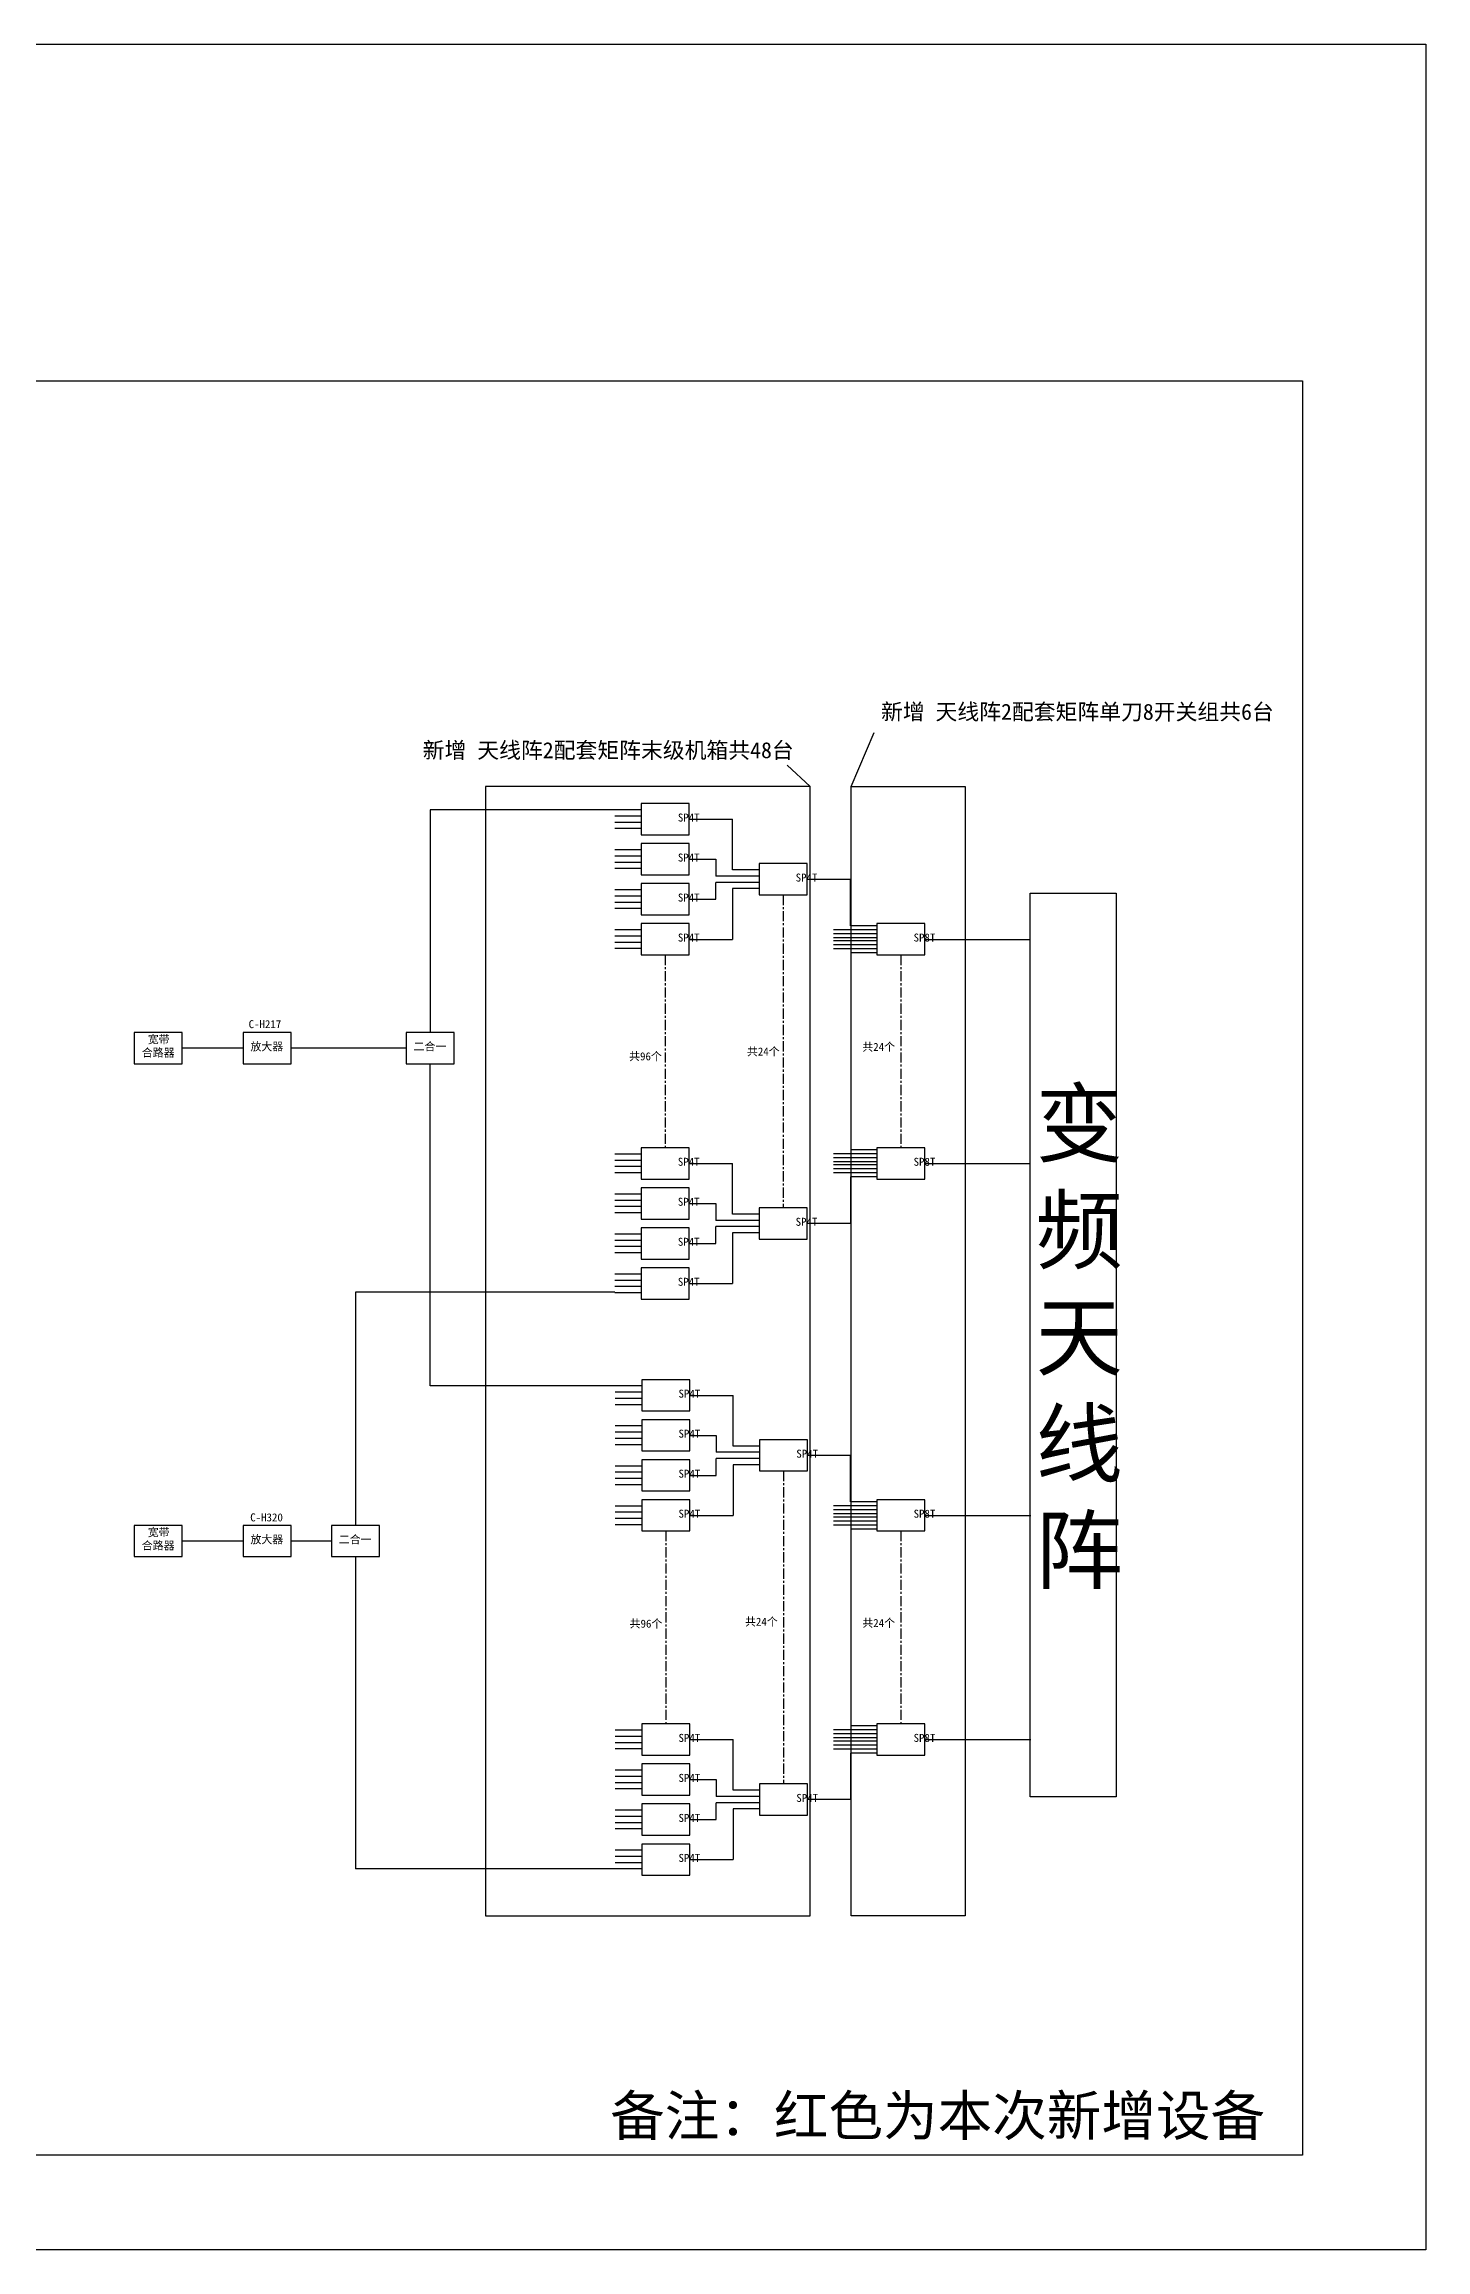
# Model space of a CAD drawing. Header units: millimetres. Extents: x 19126 to 29773, y -13344 to -11046.
# Drawn here: x 26882 to 27746, y -12831 to -11453 of the extents above; entities that cross this region are included whole.
import ezdxf

# ---------------------------------------------------------------- set-up
doc = ezdxf.new("R2010")
doc.units = ezdxf.units.MM
doc.linetypes.add('CENTER', pattern=[10.16, 6.35, -1.27, 1.27, -1.27])
for name, color, linetype in [('104路连线', 4, 'Continuous'), ('217-320连线', 2, 'Continuous'), ('中心线', 211, 'CENTER'), ('图层1', 7, 'Continuous'), ('尺寸线', 6, 'Continuous'), ('框线分割', 6, 'Continuous'), ('连线', 7, 'Continuous')]:
    doc.layers.add(name, color=color, linetype=linetype)
doc.styles.get("Standard").update_dxf_attribs({"font": ''})
doc.styles.get('Standard').set_extended_font_data('SimSun')

msp = doc.modelspace()

# ---------------------------------------------------------------- linework, layer by layer
at = {"color": 35}
for p, q in [((27239, -11931.3), (27123.7, -11931.3)), ((27006.7, -12080.2), (26968.6, -12080.2)), ((27108.7, -12080.2), (27036.7, -12080.2)), ((27123.7, -12291.3), (27123.7, -12090)), ((27255.8, -12291.3), (27123.7, -12291.3)), ((27386.2, -12334.7), (27359.5, -12334.7))]:
    msp.add_line(p, q, dxfattribs=at)
at = {"color": 4}
for p, q in [((27386.2, -12189.7), (27359.1, -12189.7)), ((27006.7, -12388.2), (26968.6, -12388.2)), ((27076.9, -12397.9), (27076.9, -12593.1)), ((27386.2, -12549.7), (27359.5, -12549.7))]:
    msp.add_line(p, q, dxfattribs=at)
msp.add_lwpolyline([(25836.8, -11452.8), (27745.8, -11452.8), (27745.8, -12831.1), (25836.8, -12831.1)], close=True)
at = {"color": 0}
msp.add_lwpolyline([(27498.5, -11983.4), (27552.3, -11983.4), (27552.3, -12548.1), (27498.5, -12548.1)], close=True, dxfattribs=at)
at = {"layer": '104路连线', "color": 35}
msp.add_line((27123.7, -11931.3), (27123.7, -12070.5), dxfattribs=at)
at = {"layer": '104路连线'}
for p, q in [((27498.5, -12152.5), (27432.7, -12152.5)), ((27239, -12232.6), (27076.9, -12232.6)), ((27076.9, -12232.6), (27076.9, -12378.5)), ((27255.5, -12233.1), (27239, -12233.1)), ((27061.9, -12388.2), (27036.7, -12388.2)), ((27498.9, -12512.5), (27432.7, -12512.5)), ((27239.3, -12593.1), (27076.9, -12593.1)), ((27255.8, -12593.1), (27239.3, -12593.1))]:
    msp.add_line(p, q, dxfattribs=at)
at = {"layer": '217-320连线', "color": 1}
msp.add_lwpolyline([(26100.5, -11663.2), (27668.6, -11663.2), (27668.6, -12772), (26100.5, -12772)], close=True, dxfattribs=at)
at = {"layer": '中心线', "color": 6}
msp.add_line((27344.1, -11984.4), (27344.1, -12180), dxfattribs=at)
at = {"layer": '中心线'}
for p, q in [((27270.5, -12021.9), (27270.5, -12142.5)), ((27417.7, -12021.9), (27417.7, -12142.5)), ((27344.5, -12344.4), (27344.5, -12540)), ((27270.8, -12381.9), (27270.8, -12502.5)), ((27417.7, -12381.9), (27417.7, -12502.5))]:
    msp.add_line(p, q, dxfattribs=at)
at = {"layer": '图层1'}
for p, q in [((27255.5, -11931.3), (27239, -11931.3)), ((27255.5, -11931.3), (27239, -11931.3)), ((27255.5, -11935.2), (27239, -11935.2)), ((27255.5, -11935.2), (27239, -11935.2)), ((27255.5, -11939.1), (27239, -11939.1)), ((27255.5, -11939.1), (27239, -11939.1)), ((27255.5, -11943), (27239, -11943)), ((27255.5, -11943), (27239, -11943)), ((27255.5, -11956.3), (27239, -11956.3)), ((27255.5, -11956.3), (27239, -11956.3)), ((27255.5, -11960.2), (27239, -11960.2)), ((27255.5, -11960.2), (27239, -11960.2)), ((27255.5, -11964.1), (27239, -11964.1)), ((27255.5, -11964.1), (27239, -11964.1)), ((27255.5, -11968), (27239, -11968)), ((27255.5, -11968), (27239, -11968)), ((27329.1, -11972.7), (27302.1, -11972.7)), ((27329.1, -11976.6), (27302.1, -11976.6)), ((27329.1, -11968.8), (27312.6, -11968.8)), ((27255.5, -11981.3), (27239, -11981.3)), ((27255.5, -11981.3), (27239, -11981.3)), ((27255.5, -11985.2), (27239, -11985.2)), ((27255.5, -11985.2), (27239, -11985.2)), ((27255.5, -11989.1), (27239, -11989.1)), ((27255.5, -11989.1), (27239, -11989.1)), ((27329.1, -11980.5), (27312.6, -11980.5)), ((27255.5, -11993), (27239, -11993)), ((27255.5, -11993), (27239, -11993)), ((27402.7, -12003.7), (27386.2, -12003.7)), ((27255.5, -12006.3), (27239, -12006.3)), ((27255.5, -12006.3), (27239, -12006.3)), ((27255.5, -12010.2), (27239, -12010.2)), ((27255.5, -12010.2), (27239, -12010.2)), ((27255.5, -12014.1), (27239, -12014.1)), ((27255.5, -12014.1), (27239, -12014.1)), ((27255.5, -12018), (27239, -12018)), ((27255.5, -12018), (27239, -12018)), ((27402.7, -12006.2), (27375.7, -12006.2)), ((27402.7, -12008.7), (27375.7, -12008.7)), ((27402.7, -12011.2), (27375.7, -12011.2)), ((27402.7, -12013.2), (27375.7, -12013.2)), ((27402.7, -12015.7), (27375.7, -12015.7)), ((27402.7, -12018.2), (27375.7, -12018.2)), ((27402.7, -12020.7), (27386.2, -12020.7)), ((27255.5, -12146.4), (27239, -12146.4)), ((27255.5, -12146.4), (27239, -12146.4)), ((27255.5, -12150.3), (27239, -12150.3)), ((27255.5, -12150.3), (27239, -12150.3)), ((27255.5, -12154.2), (27239, -12154.2)), ((27255.5, -12154.2), (27239, -12154.2)), ((27402.7, -12146.2), (27375.7, -12146.2)), ((27402.7, -12148.7), (27375.7, -12148.7)), ((27402.7, -12151.2), (27375.7, -12151.2)), ((27402.7, -12153.2), (27375.7, -12153.2)), ((27402.7, -12155.7), (27375.7, -12155.7)), ((27402.7, -12143.7), (27386.2, -12143.7)), ((27255.5, -12158.1), (27239, -12158.1)), ((27255.5, -12158.1), (27239, -12158.1)), ((27402.7, -12158.2), (27375.7, -12158.2)), ((27255.5, -12171.4), (27239, -12171.4)), ((27255.5, -12171.4), (27239, -12171.4)), ((27255.5, -12175.3), (27239, -12175.3)), ((27255.5, -12175.3), (27239, -12175.3)), ((27255.5, -12179.2), (27239, -12179.2)), ((27255.5, -12179.2), (27239, -12179.2)), ((27255.5, -12183.1), (27239, -12183.1)), ((27255.5, -12183.1), (27239, -12183.1)), ((27329.1, -12183.9), (27312.6, -12183.9)), ((27255.5, -12196.4), (27239, -12196.4)), ((27255.5, -12196.4), (27239, -12196.4)), ((27329.1, -12187.8), (27302.1, -12187.8)), ((27329.1, -12191.7), (27302.1, -12191.7)), ((27329.1, -12195.6), (27312.6, -12195.6)), ((27255.5, -12200.3), (27239, -12200.3)), ((27255.5, -12200.3), (27239, -12200.3)), ((27255.5, -12204.2), (27239, -12204.2)), ((27255.5, -12204.2), (27239, -12204.2)), ((27255.5, -12208.1), (27239, -12208.1)), ((27255.5, -12208.1), (27239, -12208.1)), ((27255.5, -12221.4), (27239, -12221.4)), ((27255.5, -12221.4), (27239, -12221.4)), ((27255.5, -12225.3), (27239, -12225.3)), ((27255.5, -12225.3), (27239, -12225.3)), ((27255.5, -12229.2), (27239, -12229.2)), ((27255.5, -12229.2), (27239, -12229.2)), ((27255.5, -12233.1), (27239, -12233.1)), ((27255.8, -12291.3), (27239.3, -12291.3)), ((27255.8, -12295.2), (27239.3, -12295.2)), ((27255.8, -12295.2), (27239.3, -12295.2)), ((27255.8, -12299.1), (27239.3, -12299.1)), ((27255.8, -12299.1), (27239.3, -12299.1)), ((27255.8, -12303), (27239.3, -12303)), ((27255.8, -12303), (27239.3, -12303)), ((27255.8, -12316.3), (27239.3, -12316.3)), ((27255.8, -12316.3), (27239.3, -12316.3)), ((27255.8, -12320.2), (27239.3, -12320.2)), ((27255.8, -12320.2), (27239.3, -12320.2)), ((27255.8, -12324.1), (27239.3, -12324.1)), ((27255.8, -12324.1), (27239.3, -12324.1)), ((27255.8, -12328), (27239.3, -12328)), ((27255.8, -12328), (27239.3, -12328)), ((27329.5, -12332.7), (27302.4, -12332.7)), ((27329.5, -12328.8), (27313, -12328.8)), ((27255.8, -12341.3), (27239.3, -12341.3)), ((27255.8, -12341.3), (27239.3, -12341.3)), ((27255.8, -12345.2), (27239.3, -12345.2)), ((27255.8, -12345.2), (27239.3, -12345.2)), ((27255.8, -12349.1), (27239.3, -12349.1)), ((27255.8, -12349.1), (27239.3, -12349.1)), ((27329.5, -12336.6), (27302.4, -12336.6)), ((27329.5, -12340.5), (27313, -12340.5)), ((27255.8, -12353), (27239.3, -12353)), ((27255.8, -12353), (27239.3, -12353)), ((27255.8, -12366.3), (27239.3, -12366.3)), ((27255.8, -12366.3), (27239.3, -12366.3)), ((27255.8, -12370.2), (27239.3, -12370.2)), ((27255.8, -12370.2), (27239.3, -12370.2)), ((27255.8, -12374.1), (27239.3, -12374.1)), ((27255.8, -12374.1), (27239.3, -12374.1)), ((27402.7, -12366.2), (27375.7, -12366.2)), ((27402.7, -12368.7), (27375.7, -12368.7)), ((27402.7, -12371.2), (27375.7, -12371.2)), ((27402.7, -12373.2), (27375.7, -12373.2)), ((27402.7, -12375.7), (27375.7, -12375.7)), ((27255.8, -12378), (27239.3, -12378)), ((27255.8, -12378), (27239.3, -12378)), ((27402.7, -12378.2), (27375.7, -12378.2)), ((27402.7, -12380.7), (27386.2, -12380.7)), ((27255.8, -12506.4), (27239.3, -12506.4)), ((27255.8, -12506.4), (27239.3, -12506.4)), ((27255.8, -12510.3), (27239.3, -12510.3)), ((27255.8, -12510.3), (27239.3, -12510.3)), ((27255.8, -12514.2), (27239.3, -12514.2)), ((27255.8, -12514.2), (27239.3, -12514.2)), ((27402.7, -12506.2), (27375.7, -12506.2)), ((27402.7, -12508.7), (27375.7, -12508.7)), ((27402.7, -12511.2), (27375.7, -12511.2)), ((27402.7, -12513.2), (27375.7, -12513.2)), ((27402.7, -12503.7), (27386.2, -12503.7)), ((27255.8, -12518.1), (27239.3, -12518.1)), ((27255.8, -12518.1), (27239.3, -12518.1)), ((27402.7, -12515.7), (27375.7, -12515.7)), ((27402.7, -12518.2), (27375.7, -12518.2)), ((27255.8, -12531.4), (27239.3, -12531.4)), ((27255.8, -12531.4), (27239.3, -12531.4)), ((27255.8, -12535.3), (27239.3, -12535.3)), ((27255.8, -12535.3), (27239.3, -12535.3)), ((27255.8, -12539.2), (27239.3, -12539.2)), ((27255.8, -12539.2), (27239.3, -12539.2)), ((27255.8, -12543.1), (27239.3, -12543.1)), ((27255.8, -12543.1), (27239.3, -12543.1)), ((27255.8, -12556.4), (27239.3, -12556.4)), ((27255.8, -12556.4), (27239.3, -12556.4)), ((27329.5, -12547.8), (27302.4, -12547.8)), ((27329.5, -12551.7), (27302.4, -12551.7)), ((27329.5, -12543.9), (27313, -12543.9)), ((27329.5, -12555.6), (27313, -12555.6)), ((27255.8, -12560.3), (27239.3, -12560.3)), ((27255.8, -12560.3), (27239.3, -12560.3)), ((27255.8, -12564.2), (27239.3, -12564.2)), ((27255.8, -12564.2), (27239.3, -12564.2)), ((27255.8, -12568.1), (27239.3, -12568.1)), ((27255.8, -12568.1), (27239.3, -12568.1)), ((27255.8, -12581.4), (27239.3, -12581.4)), ((27255.8, -12581.4), (27239.3, -12581.4)), ((27255.8, -12585.3), (27239.3, -12585.3)), ((27255.8, -12585.3), (27239.3, -12585.3)), ((27255.8, -12589.2), (27239.3, -12589.2)), ((27255.8, -12589.2), (27239.3, -12589.2)), ((27255.8, -12593.1), (27239.3, -12593.1))]:
    msp.add_line(p, q, dxfattribs=at)
at = {"layer": '图层1', "color": 4}
for p, q in [((27402.7, -12160.7), (27386.2, -12160.7)), ((27402.7, -12520.7), (27386.2, -12520.7))]:
    msp.add_line(p, q, dxfattribs=at)
at = {"layer": '图层1', "color": 35}
msp.add_line((27402.7, -12363.7), (27386.2, -12363.7), dxfattribs=at)
at = {"layer": '图层1'}
for points in [[(27285.5, -11927.4), (27255.5, -11927.4), (27255.5, -11946.9), (27285.5, -11946.9)], [(27285.5, -11952.4), (27255.5, -11952.4), (27255.5, -11971.9), (27285.5, -11971.9)], [(27285.5, -11977.4), (27255.5, -11977.4), (27255.5, -11996.9), (27285.5, -11996.9)], [(27359.1, -11964.9), (27329.1, -11964.9), (27329.1, -11984.4), (27359.1, -11984.4)], [(27285.5, -12002.4), (27255.5, -12002.4), (27255.5, -12021.9), (27285.5, -12021.9)], [(27432.7, -12002.4), (27402.7, -12002.4), (27402.7, -12021.9), (27432.7, -12021.9)], [(26968.6, -12070.5), (26938.6, -12070.5), (26938.6, -12090), (26968.6, -12090)], [(27036.7, -12070.5), (27006.7, -12070.5), (27006.7, -12090), (27036.7, -12090)], [(27138.7, -12070.5), (27108.7, -12070.5), (27108.7, -12090), (27138.7, -12090)], [(27285.5, -12142.5), (27255.5, -12142.5), (27255.5, -12162), (27285.5, -12162)], [(27432.7, -12142.5), (27402.7, -12142.5), (27402.7, -12162), (27432.7, -12162)], [(27285.5, -12167.5), (27255.5, -12167.5), (27255.5, -12187), (27285.5, -12187)], [(27359.1, -12180), (27329.1, -12180), (27329.1, -12199.5), (27359.1, -12199.5)], [(27285.5, -12192.5), (27255.5, -12192.5), (27255.5, -12212), (27285.5, -12212)], [(27285.5, -12217.5), (27255.5, -12217.5), (27255.5, -12237), (27285.5, -12237)], [(27285.8, -12287.4), (27255.8, -12287.4), (27255.8, -12306.9), (27285.8, -12306.9)], [(27285.8, -12312.4), (27255.8, -12312.4), (27255.8, -12331.9), (27285.8, -12331.9)], [(27359.5, -12324.9), (27329.5, -12324.9), (27329.5, -12344.4), (27359.5, -12344.4)], [(27285.8, -12337.4), (27255.8, -12337.4), (27255.8, -12356.9), (27285.8, -12356.9)], [(27285.8, -12362.4), (27255.8, -12362.4), (27255.8, -12381.9), (27285.8, -12381.9)], [(27432.7, -12362.4), (27402.7, -12362.4), (27402.7, -12381.9), (27432.7, -12381.9)], [(26968.6, -12378.5), (26938.6, -12378.5), (26938.6, -12397.9), (26968.6, -12397.9)], [(27036.7, -12378.5), (27006.7, -12378.5), (27006.7, -12397.9), (27036.7, -12397.9)], [(27091.9, -12378.5), (27061.9, -12378.5), (27061.9, -12397.9), (27091.9, -12397.9)], [(27285.8, -12502.5), (27255.8, -12502.5), (27255.8, -12522), (27285.8, -12522)], [(27432.7, -12502.5), (27402.7, -12502.5), (27402.7, -12522), (27432.7, -12522)], [(27285.8, -12527.5), (27255.8, -12527.5), (27255.8, -12547), (27285.8, -12547)], [(27359.5, -12540), (27329.5, -12540), (27329.5, -12559.5), (27359.5, -12559.5)], [(27285.8, -12552.5), (27255.8, -12552.5), (27255.8, -12572), (27285.8, -12572)], [(27285.8, -12577.5), (27255.8, -12577.5), (27255.8, -12597), (27285.8, -12597)]]:
    msp.add_lwpolyline(points, close=True, dxfattribs=at)
at = {"layer": '框线分割', "color": 1}
for p, q in [((27386.7, -11916.8), (27401.1, -11883)), ((27361.1, -11916.8), (27346.7, -11903.3))]:
    msp.add_line(p, q, dxfattribs=at)
for points in [[(27361.1, -11916.8), (27158.2, -11916.8), (27158.2, -12622.4), (27361.1, -12622.4)], [(27386.7, -11916.8), (27458, -11916.8), (27458, -12622.4), (27386.7, -12622.4)]]:
    msp.add_lwpolyline(points, close=True, dxfattribs=at)
at = {"layer": '连线'}
for p, q in [((27285.5, -11937.2), (27312.6, -11937.2)), ((27312.6, -11968.8), (27312.6, -11937.2)), ((27285.5, -11962.2), (27302.1, -11962.2)), ((27302.1, -11962.2), (27302.1, -11972.7)), ((27302.1, -11987.2), (27302.1, -11976.6)), ((27359.1, -11974.7), (27386.2, -11974.7)), ((27386.2, -12003.7), (27386.2, -11974.7)), ((27285.5, -11987.2), (27302.1, -11987.2)), ((27312.6, -11980.5), (27312.6, -12012.2)), ((27285.5, -12012.2), (27312.6, -12012.2)), ((27285.5, -12152.2), (27312.6, -12152.2)), ((27312.6, -12183.9), (27312.6, -12152.2)), ((27285.5, -12177.2), (27302.1, -12177.2)), ((27302.1, -12177.2), (27302.1, -12187.8)), ((27302.1, -12202.2), (27302.1, -12191.7)), ((27312.6, -12195.6), (27312.6, -12227.2)), ((27285.5, -12202.2), (27302.1, -12202.2)), ((27285.5, -12227.2), (27312.6, -12227.2)), ((27285.8, -12297.2), (27313, -12297.2)), ((27313, -12328.8), (27313, -12297.2)), ((27285.8, -12322.2), (27302.4, -12322.2)), ((27302.4, -12322.2), (27302.4, -12332.7)), ((27285.8, -12347.2), (27302.4, -12347.2)), ((27302.4, -12347.2), (27302.4, -12336.6)), ((27313, -12340.5), (27313, -12372.2)), ((27076.9, -12372.7), (27076.9, -12378.5)), ((27285.8, -12372.2), (27313, -12372.2)), ((27285.8, -12512.2), (27313, -12512.2)), ((27313, -12543.9), (27313, -12512.2)), ((27285.8, -12537.2), (27302.4, -12537.2)), ((27302.4, -12537.2), (27302.4, -12547.8)), ((27302.4, -12562.2), (27302.4, -12551.7)), ((27313, -12555.6), (27313, -12587.2)), ((27285.8, -12562.2), (27302.4, -12562.2)), ((27285.8, -12587.2), (27313, -12587.2))]:
    msp.add_line(p, q, dxfattribs=at)
at = {"layer": '连线', "color": 35}
for p, q in [((27432.7, -12012.2), (27498.5, -12012.2)), ((27386.2, -12363.7), (27386.2, -12334.7)), ((27432.7, -12372.2), (27498.9, -12372.2))]:
    msp.add_line(p, q, dxfattribs=at)
at = {"layer": '连线', "color": 4}
for p, q in [((27386.2, -12160.7), (27386.2, -12189.7)), ((27386.2, -12520.7), (27386.2, -12549.7))]:
    msp.add_line(p, q, dxfattribs=at)

# ---------------------------------------------------------------- texts
at = {"layer": '217-320连线', "attachment_point": 1}
for s, width, insert, char_height in [('\\pi150.59;{\\T1.2;\\C1;变\\P频\\P天\\P线\\P阵}', 263.789, (27351.3, -12107.2), 40), ('\\pi681.9;{\\H0.5x;\\C1;备注：红色为本次新增设备\\C256; }', 1527.56, (26554.2, -12734.7), 50)]:
    msp.add_mtext_dynamic_manual_height_columns(s, width=width, gutter_width=12.5, heights=[0], dxfattribs=dict(at, insert=insert, char_height=char_height))
at = {"layer": '尺寸线', "char_height": 5}
for s, width, insert, attachment_point in [('SP4T', 43.457, (27292, -11933.6), 3), ('SP4T', 43.457, (27292, -11958.6), 3), ('SP4T', 43.457, (27365.6, -11971.1), 3), ('SP4T', 43.457, (27292, -11983.6), 3), ('SP4T', 43.457, (27292, -12008.6), 3), ('SP8T', 43.457, (27439.3, -12008.6), 3), ('\\pi15.062;宽带\\P\\pi11.367;合路器', 43.457, (26932.1, -12072.2), 1), ('C-H217', 18.8, (27030.6, -12062.7), 3), ('放大器', 43.457, (27031.8, -12076.7), 3), ('二合一', 43.457, (27133.7, -12076.7), 3), ('共96个', 38.511, (27268.4, -12082.8), 3), ('共24个', 38.511, (27342, -12079.8), 3), ('共24个', 38.511, (27414.1, -12076.9), 3), ('SP4T', 43.457, (27292, -12148.7), 3), ('SP8T', 43.457, (27439.3, -12148.7), 3), ('SP4T', 43.457, (27292, -12173.7), 3), ('SP4T', 43.457, (27365.6, -12186.2), 3), ('SP4T', 43.457, (27292, -12198.7), 3), ('SP4T', 43.457, (27292, -12223.7), 3), ('SP4T', 43.457, (27292.4, -12293.6), 3), ('SP4T', 43.457, (27292.4, -12318.6), 3), ('SP4T', 43.457, (27366, -12331.1), 3), ('SP4T', 43.457, (27292.4, -12343.6), 3), ('C-H320', 18.8, (27031.6, -12370.9), 3), ('SP4T', 43.457, (27292.4, -12368.6), 3), ('SP8T', 43.457, (27439.3, -12368.6), 3), ('\\pi15.062;宽带\\P\\pi11.367;合路器', 43.457, (26932.1, -12380.2), 1), ('放大器', 43.457, (27031.8, -12384.7), 3), ('二合一', 43.457, (27087, -12384.7), 3), ('共96个', 38.511, (27268.7, -12437.3), 3), ('共24个', 38.511, (27340.8, -12436.1), 3), ('共24个', 38.511, (27414.1, -12436.9), 3), ('SP4T', 43.457, (27292.4, -12508.7), 3), ('SP8T', 43.457, (27439.3, -12508.7), 3), ('SP4T', 43.457, (27292.4, -12533.7), 3), ('SP4T', 43.457, (27366, -12546.2), 3), ('SP4T', 43.457, (27292.4, -12558.7), 3), ('SP4T', 43.457, (27292.4, -12583.7), 3)]:
    msp.add_mtext_dynamic_manual_height_columns(s, width=width, gutter_width=12.5, heights=[0], dxfattribs=dict(at, insert=insert, attachment_point=attachment_point))
at = {"layer": '框线分割', "color": 1, "char_height": 10}
for s, insert, attachment_point in [('新增 天线阵2配套矩阵单刀8开关组共6台', (27405.3, -11865), 1), ('新增 天线阵2配套矩阵末级机箱共48台', (27350.8, -11889), 3)]:
    msp.add_mtext_dynamic_manual_height_columns(s, width=377.822, gutter_width=12.5, heights=[0], dxfattribs=dict(at, insert=insert, attachment_point=attachment_point))

doc.saveas('drawing.dxf')
